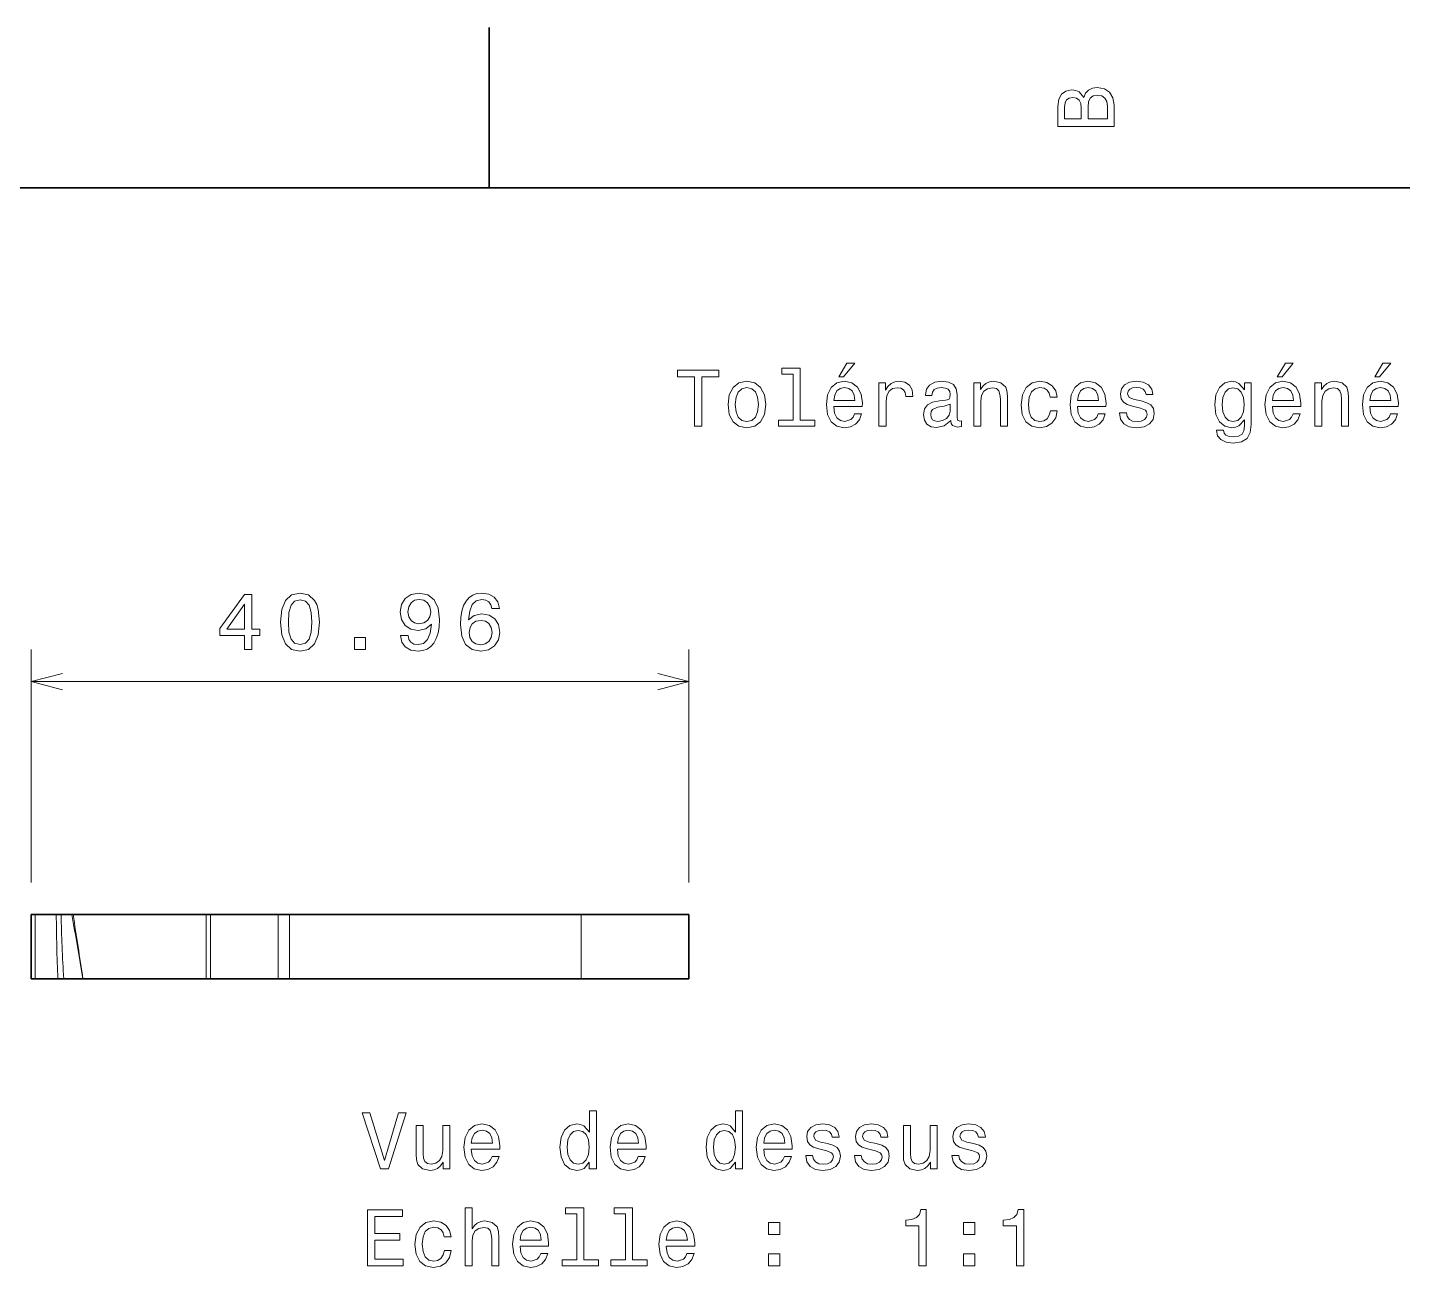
# Model space of a CAD drawing. Extents: x 0 to 297, y 0 to 210.
# Drawn here: x 119.7 to 205.4, y 132.7 to 210 of the extents above; entities that cross this region are included whole.
import ezdxf

# ---------------------------------------------------------------- set-up
doc = ezdxf.new("R2010")
doc.units = 0

msp = doc.modelspace()

# ---------------------------------------------------------------- linework, layer by layer
at = {"color": 7, "lineweight": 35, "ltscale": 0.25}
msp.add_line((148.5, 200), (148.5, 210), dxfattribs=at)
at = {"color": 7, "lineweight": 35}
msp.add_line((287, 200), (10, 200), dxfattribs=at)
at = {"color": 7, "lineweight": 13, "ltscale": 0.362846}
for p, q in [((119.970215, 156.71463), (119.970215, 171.228485)), ((160.931641, 156.71463), (160.931641, 171.228485))]:
    msp.add_line(p, q, dxfattribs=at)
at = {"color": 7, "lineweight": 13}
msp.add_line((119.970215, 169.228485), (160.931641, 169.228485), dxfattribs=at)
at = {"color": 7, "lineweight": 35, "ltscale": 0.005762}
for p, q in [((119.970215, 154.71463), (120.200684, 154.71463)), ((119.970215, 150.71463), (120.200684, 150.71463))]:
    msp.add_line(p, q, dxfattribs=at)
at = {"color": 7, "lineweight": 35, "ltscale": 0.1}
for p, q in [((119.970215, 150.71463), (119.970215, 154.71463)), ((160.931641, 154.71463), (160.931641, 150.71463))]:
    msp.add_line(p, q, dxfattribs=at)
at = {"color": 7, "lineweight": 35, "ltscale": 0.033154}
msp.add_line((120.200684, 154.71463), (121.526855, 154.71463), dxfattribs=at)
at = {"color": 7, "lineweight": 13, "ltscale": 0.1}
for p, q in [((120.200684, 150.71463), (120.200684, 154.71463)), ((130.857056, 154.71463), (130.857056, 150.71463)), ((131.129395, 154.71463), (131.129395, 150.71463)), ((135.34021, 150.71463), (135.34021, 154.71463)), ((136.06189, 150.71463), (136.06189, 154.71463)), ((154.231567, 150.71463), (154.231567, 154.71463))]:
    msp.add_line(p, q, dxfattribs=at)
at = {"color": 7, "lineweight": 35, "ltscale": 0.007352}
msp.add_line((121.820923, 154.71463), (121.526855, 154.71463), dxfattribs=at)
at = {"color": 7, "lineweight": 35, "ltscale": 0.01683}
msp.add_line((121.820923, 154.71463), (122.494141, 154.71463), dxfattribs=at)
at = {"color": 7, "lineweight": 35, "ltscale": 0.001968}
msp.add_line((122.572876, 154.71463), (122.494141, 154.71463), dxfattribs=at)
at = {"color": 7, "lineweight": 35, "ltscale": 0.129736}
msp.add_line((127.762329, 154.71463), (122.572876, 154.71463), dxfattribs=at)
at = {"color": 7, "lineweight": 35, "ltscale": 0.077368}
for p, q in [((130.857056, 154.71463), (127.762329, 154.71463)), ((130.857056, 150.71463), (127.762329, 150.71463))]:
    msp.add_line(p, q, dxfattribs=at)
at = {"color": 7, "lineweight": 35, "ltscale": 0.006808}
for p, q in [((130.857056, 154.71463), (131.129395, 154.71463)), ((130.857056, 150.71463), (131.129395, 150.71463))]:
    msp.add_line(p, q, dxfattribs=at)
at = {"color": 7, "lineweight": 35, "ltscale": 0.10527}
for p, q in [((135.34021, 154.71463), (131.129395, 154.71463)), ((135.34021, 150.71463), (131.129395, 150.71463))]:
    msp.add_line(p, q, dxfattribs=at)
at = {"color": 7, "lineweight": 35, "ltscale": 0.018042}
for p, q in [((135.34021, 154.71463), (136.06189, 154.71463)), ((135.34021, 150.71463), (136.06189, 150.71463))]:
    msp.add_line(p, q, dxfattribs=at)
at = {"color": 7, "lineweight": 35, "ltscale": 0.454242}
for p, q in [((154.231567, 154.71463), (136.06189, 154.71463)), ((154.231567, 150.71463), (136.06189, 150.71463))]:
    msp.add_line(p, q, dxfattribs=at)
at = {"color": 7, "lineweight": 35, "ltscale": 0.167502}
for p, q in [((154.231567, 154.71463), (160.931641, 154.71463)), ((154.231567, 150.71463), (160.931641, 150.71463))]:
    msp.add_line(p, q, dxfattribs=at)
at = {"color": 7, "lineweight": 35, "ltscale": 0.035574}
msp.add_line((120.200684, 150.71463), (121.623657, 150.71463), dxfattribs=at)
at = {"color": 7, "lineweight": 35, "ltscale": 0.009186}
msp.add_line((121.623657, 150.71463), (121.991089, 150.71463), dxfattribs=at)
at = {"color": 7, "lineweight": 35, "ltscale": 0.029913}
msp.add_line((123.187622, 150.71463), (121.991089, 150.71463), dxfattribs=at)
at = {"color": 7, "lineweight": 35, "ltscale": 0.114368}
msp.add_line((127.762329, 150.71463), (123.187622, 150.71463), dxfattribs=at)
at = {"color": 7, "lineweight": 13}
for points in [[(185.542007, 205.630417), (185.249496, 205.983429), (185.052811, 206.074219), (184.81073, 206.104477), (184.432495, 206.03891), (184.160156, 205.842224), (183.993729, 205.524506), (183.933212, 205.080704), (183.933212, 203.835022), (187.433212, 203.835022), (187.433212, 205.151306), (187.36261, 205.620331), (187.155838, 205.968307), (186.828018, 206.185165), (186.384216, 206.260818), (186.08667, 206.215424), (185.839554, 206.094391), (185.65799, 205.897705)], [(185.385666, 204.984879), (185.385666, 204.298996), (184.351807, 204.298996), (184.351807, 205.025223), (184.382065, 205.297562), (184.472839, 205.489197), (184.629181, 205.605194), (184.86116, 205.645538), (185.093155, 205.600143), (185.254532, 205.479111), (185.355408, 205.272339)], [(187.014618, 205.095825), (187.014618, 204.298996), (185.809296, 204.298996), (185.809296, 205.050446), (185.844589, 205.368164), (185.9505, 205.595108), (186.132065, 205.731277), (186.394302, 205.776657), (186.671692, 205.731277), (186.863327, 205.605194), (186.979324, 205.393372)], [(161.286026, 185.143372), (161.75, 185.143372), (161.75, 188.219742), (162.809082, 188.219742), (162.809082, 188.643372), (160.221909, 188.643372), (160.221909, 188.219742), (161.286026, 188.219742)], [(167.42868, 188.391205), (167.42868, 185.516571), (166.515854, 185.516571), (166.515854, 185.143372), (168.780258, 185.143372), (168.780258, 185.516571), (167.872482, 185.516571), (167.872482, 188.764404), (166.732712, 188.764404), (166.732712, 188.391205)], [(170.278091, 188.219742), (170.575653, 188.219742), (171.276657, 189.077087), (170.782425, 189.077087)], [(197.602295, 188.219742), (197.899857, 188.219742), (198.600861, 189.077087), (198.106628, 189.077087)], [(203.674347, 188.219742), (203.971893, 188.219742), (204.672913, 189.077087), (204.178665, 189.077087)], [(163.378967, 186.494949), (163.459656, 185.879684), (163.69165, 185.425797), (164.059799, 185.143372), (164.554031, 185.047546), (165.043228, 185.143372), (165.411377, 185.420746), (165.643372, 185.874634), (165.729111, 186.494949), (165.643372, 187.110229), (165.411377, 187.569168), (165.043228, 187.846542), (164.554031, 187.947403), (164.059799, 187.846542), (163.69165, 187.564117), (163.459656, 187.110229)], [(169.970459, 186.368881), (171.745682, 186.368881), (171.750717, 186.575653), (171.670029, 187.155624), (171.44812, 187.58934), (171.095108, 187.851578), (170.626083, 187.947403), (170.167145, 187.846542), (169.814117, 187.564117), (169.587173, 187.105194), (169.506485, 186.5), (169.582138, 185.879684), (169.809082, 185.425797), (170.157059, 185.143372), (170.610947, 185.047546), (171.004318, 185.113113), (171.327087, 185.284576), (171.564117, 185.556915), (171.700287, 185.920029), (171.261536, 185.920029), (171.170746, 185.718292), (171.039627, 185.567001), (170.666428, 185.445969), (170.378967, 185.501434), (170.162109, 185.677948), (170.020889, 185.965424), (169.970459, 186.353745)], [(172.784576, 185.143372), (173.228394, 185.143372), (173.228394, 186.691635), (173.273773, 187.064835), (173.409943, 187.332138), (173.631851, 187.493515), (173.929398, 187.548996), (174.151291, 187.513687), (174.317719, 187.412827), (174.418594, 187.241348), (174.453888, 187.009369), (174.90274, 187.009369), (174.842224, 187.417862), (174.675797, 187.710373), (174.398422, 187.886887), (174.020172, 187.947403), (173.76297, 187.907059), (173.541061, 187.806198), (173.344376, 187.63472), (173.188034, 187.40274), (173.188034, 187.851578), (172.784576, 187.851578)], [(177.26297, 185.496399), (177.26297, 185.481262), (177.288177, 185.309799), (177.363831, 185.188766), (177.681549, 185.092941), (177.92868, 185.133286), (177.92868, 185.476227), (177.822769, 185.46109), (177.681549, 185.526657), (177.656342, 185.728394), (177.656342, 187.130402), (177.595825, 187.48848), (177.419312, 187.740631), (177.111664, 187.891937), (176.677948, 187.947403), (176.254318, 187.886887), (175.94165, 187.715424), (175.744965, 187.44812), (175.679398, 187.095108), (175.679398, 187.064835), (176.077805, 187.064835), (176.113113, 187.276657), (176.22406, 187.427948), (176.405624, 187.518738), (176.662827, 187.554031), (176.909943, 187.528824), (177.086456, 187.453171), (177.192368, 187.322052), (177.227661, 187.140488), (177.207489, 186.92868), (177.126801, 186.822769), (176.925079, 186.772339), (176.546829, 186.731995), (176.113113, 186.641205), (175.805481, 186.479828), (175.623917, 186.227661), (175.568451, 185.854462), (175.618881, 185.521606), (175.775223, 185.27449), (176.027374, 185.118149), (176.375366, 185.062683), (176.844376, 185.168594)], [(178.690201, 185.143372), (179.134003, 185.143372), (179.134003, 186.706772), (179.179398, 187.064835), (179.325653, 187.327087), (179.552597, 187.48848), (179.855194, 187.548996), (180.09726, 187.498566), (180.248566, 187.362396), (180.324203, 187.135452), (180.349426, 186.832855), (180.349426, 185.143372), (180.793228, 185.143372), (180.793228, 186.92363), (180.773056, 187.281708), (180.682281, 187.579254), (180.384735, 187.851578), (179.920746, 187.947403), (179.663544, 187.912109), (179.446686, 187.816284), (179.260086, 187.654892), (179.113831, 187.438034), (179.113831, 187.851578), (178.690201, 187.851578)], [(183.451004, 186.953888), (183.889771, 186.953888), (183.798996, 187.357346), (183.582138, 187.675079), (183.244232, 187.871765), (182.805481, 187.947403), (182.32132, 187.846542), (181.953171, 187.564117), (181.721191, 187.105194), (181.640488, 186.489914), (181.716141, 185.879684), (181.943085, 185.425797), (182.301147, 185.143372), (182.790344, 185.047546), (183.22406, 185.123199), (183.561966, 185.335007), (183.793945, 185.667862), (183.894806, 186.111664), (183.471191, 186.111664), (183.395538, 185.829254), (183.254318, 185.617432), (183.052597, 185.486313), (182.805481, 185.445969), (182.497833, 185.51152), (182.27594, 185.713257), (182.139771, 186.041061), (182.094376, 186.505035), (182.139771, 186.958939), (182.280975, 187.286743), (182.507935, 187.48848), (182.805481, 187.559082), (183.067719, 187.513687), (183.264404, 187.39769), (183.395538, 187.206055)], [(185.150574, 186.368881), (186.925797, 186.368881), (186.930832, 186.575653), (186.850143, 187.155624), (186.628235, 187.58934), (186.275223, 187.851578), (185.806198, 187.947403), (185.34726, 187.846542), (184.994232, 187.564117), (184.767288, 187.105194), (184.6866, 186.5), (184.762253, 185.879684), (184.989197, 185.425797), (185.337173, 185.143372), (185.791061, 185.047546), (186.184433, 185.113113), (186.507202, 185.284576), (186.744232, 185.556915), (186.880402, 185.920029), (186.44165, 185.920029), (186.350861, 185.718292), (186.219742, 185.567001), (185.846542, 185.445969), (185.559082, 185.501434), (185.342224, 185.677948), (185.201004, 185.965424), (185.150574, 186.353745)], [(189.124634, 186.721909), (188.695969, 186.822769), (188.378235, 186.938766), (188.272339, 187.175797), (188.302597, 187.342224), (188.408508, 187.463257), (188.579971, 187.53891), (188.827087, 187.569168), (189.064117, 187.53891), (189.250717, 187.44812), (189.371765, 187.311966), (189.422195, 187.130402), (189.855911, 187.130402), (189.855911, 187.140488), (189.780258, 187.468292), (189.573486, 187.72551), (189.250717, 187.886887), (188.827087, 187.947403), (188.398407, 187.886887), (188.085739, 187.720459), (187.889053, 187.473343), (187.828522, 187.16066), (187.873917, 186.858063), (188.015137, 186.646255), (188.247116, 186.494949), (188.585022, 186.389053), (189.079254, 186.268005), (189.381836, 186.141937), (189.46254, 186.041061), (189.492798, 185.889771), (189.447403, 185.703171), (189.32637, 185.561966), (189.129684, 185.471176), (188.867432, 185.440918), (188.590057, 185.471176), (188.388336, 185.577087), (188.252167, 185.748566), (188.196686, 185.985596), (187.768005, 185.985596), (187.838623, 185.582138), (188.045395, 185.289627), (188.373199, 185.113113), (188.827087, 185.047546), (189.301147, 185.113113), (189.649139, 185.289627), (189.860947, 185.572052), (189.9366, 185.940201), (189.881119, 186.257919), (189.724777, 186.474777), (189.467575, 186.615997)], [(195.978394, 185.264404), (195.978394, 187.851578), (195.554749, 187.851578), (195.554749, 187.412827), (195.206772, 187.811234), (194.994949, 187.912109), (194.757919, 187.947403), (194.329254, 187.846542), (193.996399, 187.564117), (193.779541, 187.110229), (193.703888, 186.5), (193.779541, 185.88472), (193.996399, 185.430832), (194.329254, 185.143372), (194.757919, 185.047546), (195, 185.082855), (195.201721, 185.17363), (195.554749, 185.556915), (195.554749, 185.17363), (195.514404, 184.871033), (195.403458, 184.654175), (195.191635, 184.528091), (194.873917, 184.482712), (194.596542, 184.51297), (194.399857, 184.588623), (194.283859, 184.719742), (194.248566, 184.896255), (193.819885, 184.896255), (193.819885, 184.876083), (193.885437, 184.553314), (194.087173, 184.311234), (194.409943, 184.154892), (194.848694, 184.099426), (195.373199, 184.175079), (195.721176, 184.386887), (195.917862, 184.755051)], [(197.294662, 186.368881), (199.069885, 186.368881), (199.074921, 186.575653), (198.994232, 187.155624), (198.772339, 187.58934), (198.419312, 187.851578), (197.950287, 187.947403), (197.491348, 187.846542), (197.138321, 187.564117), (196.911377, 187.105194), (196.830688, 186.5), (196.906342, 185.879684), (197.133286, 185.425797), (197.481262, 185.143372), (197.93515, 185.047546), (198.328522, 185.113113), (198.651291, 185.284576), (198.888321, 185.556915), (199.02449, 185.920029), (198.585724, 185.920029), (198.494949, 185.718292), (198.363831, 185.567001), (197.990631, 185.445969), (197.703171, 185.501434), (197.486313, 185.677948), (197.345093, 185.965424), (197.294662, 186.353745)], [(199.942352, 185.143372), (200.386169, 185.143372), (200.386169, 186.706772), (200.431549, 187.064835), (200.577805, 187.327087), (200.804749, 187.48848), (201.107346, 187.548996), (201.349426, 187.498566), (201.500717, 187.362396), (201.57637, 187.135452), (201.601578, 186.832855), (201.601578, 185.143372), (202.04538, 185.143372), (202.04538, 186.92363), (202.025208, 187.281708), (201.934433, 187.579254), (201.636887, 187.851578), (201.172913, 187.947403), (200.91571, 187.912109), (200.698853, 187.816284), (200.512238, 187.654892), (200.365997, 187.438034), (200.365997, 187.851578), (199.942352, 187.851578)], [(203.366714, 186.368881), (205.141922, 186.368881), (205.146973, 186.575653), (205.066284, 187.155624), (204.844376, 187.58934), (204.491348, 187.851578), (204.022339, 187.947403), (203.5634, 187.846542), (203.210373, 187.564117), (202.983429, 187.105194), (202.90274, 186.5), (202.978378, 185.879684), (203.205322, 185.425797), (203.553314, 185.143372), (204.007202, 185.047546), (204.400574, 185.113113), (204.723343, 185.284576), (204.960373, 185.556915), (205.096542, 185.920029), (204.657776, 185.920029), (204.567001, 185.718292), (204.435883, 185.567001), (204.062683, 185.445969), (203.775208, 185.501434), (203.55835, 185.677948), (203.417145, 185.965424), (203.366714, 186.353745)], [(163.832855, 186.5), (163.878235, 186.953888), (164.019455, 187.281708), (164.246399, 187.483429), (164.554031, 187.554031), (164.856628, 187.483429), (165.083572, 187.286743), (165.224777, 186.953888), (165.275223, 186.5), (165.224777, 186.041061), (165.083572, 185.708206), (164.856628, 185.506485), (164.554031, 185.440918), (164.246399, 185.506485), (164.019455, 185.708206), (163.878235, 186.041061)], [(169.970459, 186.742081), (170.02594, 187.090057), (170.162109, 187.34726), (170.368881, 187.503601), (170.641205, 187.559082), (170.908508, 187.503601), (171.11528, 187.34726), (171.241348, 187.090057), (171.286743, 186.742081)], [(185.150574, 186.742081), (185.206055, 187.090057), (185.342224, 187.34726), (185.548996, 187.503601), (185.82132, 187.559082), (186.088623, 187.503601), (186.295395, 187.34726), (186.421478, 187.090057), (186.466858, 186.742081)], [(194.162827, 186.5), (194.208206, 186.948853), (194.344376, 187.281708), (194.556198, 187.478394), (194.838623, 187.548996), (195.136169, 187.478394), (195.358063, 187.281708), (195.494232, 186.948853), (195.544662, 186.5), (195.494232, 186.041061), (195.358063, 185.713257), (195.136169, 185.51152), (194.838623, 185.445969), (194.556198, 185.51152), (194.344376, 185.713257), (194.208206, 186.046112)], [(197.294662, 186.742081), (197.350143, 187.090057), (197.486313, 187.34726), (197.693085, 187.503601), (197.965424, 187.559082), (198.232712, 187.503601), (198.439484, 187.34726), (198.565552, 187.090057), (198.610947, 186.742081)], [(203.366714, 186.742081), (203.42218, 187.090057), (203.55835, 187.34726), (203.765121, 187.503601), (204.03746, 187.559082), (204.304749, 187.503601), (204.51152, 187.34726), (204.637604, 187.090057), (204.682983, 186.742081)], [(177.21254, 186.091492), (177.152023, 185.829254), (176.990631, 185.627518), (176.748566, 185.496399), (176.451004, 185.451004), (176.259369, 185.476227), (176.123199, 185.556915), (176.03746, 185.69812), (176.012253, 185.894806), (176.032425, 186.07132), (176.113113, 186.197403), (176.435883, 186.338623), (176.844376, 186.399139), (177.21254, 186.520172)], [(133.256226, 171.228485), (133.710083, 171.228485), (133.710083, 172.095917), (134.209351, 172.095917), (134.209351, 172.49939), (133.710083, 172.49939), (133.710083, 174.652832), (133.251221, 174.652832), (131.718018, 172.539734), (131.718018, 172.095917), (133.256226, 172.095917)], [(132.141602, 172.49939), (133.256226, 174.067841), (133.256226, 172.49939)], [(135.499512, 172.938141), (135.575195, 172.146362), (135.812134, 171.581512), (136.19043, 171.238586), (136.714966, 171.127625), (137.234375, 171.238586), (137.612549, 171.581512), (137.844604, 172.146362), (137.925293, 172.938141), (137.844604, 173.724884), (137.748779, 174.037567), (137.612549, 174.294769), (137.234375, 174.637726), (136.714966, 174.753723), (136.19043, 174.637726), (135.812134, 174.289734), (135.575195, 173.724884)], [(135.983643, 172.938141), (136.024048, 173.54837), (136.150024, 173.987152), (136.377075, 174.244354), (136.714966, 174.335114), (137.047729, 174.244354), (137.274658, 173.987152), (137.400757, 173.54837), (137.441162, 172.938141), (137.400757, 172.322876), (137.274658, 171.884125), (137.047729, 171.626923), (136.714966, 171.541168), (136.377075, 171.626923), (136.150024, 171.884125), (136.024048, 172.322876)], [(142.976685, 172.095917), (143.052368, 171.69751), (143.269165, 171.389862), (143.612183, 171.198242), (144.06604, 171.127625), (144.363647, 171.162933), (144.630859, 171.253723), (144.857788, 171.410034), (145.049438, 171.631958), (145.200806, 171.909332), (145.311768, 172.252258), (145.377319, 172.64563), (145.402466, 173.099518), (145.316772, 173.810638), (145.069702, 174.330078), (144.67627, 174.642761), (144.136597, 174.753723), (143.642456, 174.662933), (143.269165, 174.420868), (143.0271, 174.047668), (142.946411, 173.578644), (143.0271, 173.094482), (143.26416, 172.726318), (143.617188, 172.494354), (144.06604, 172.418701), (144.540161, 172.514526), (144.898193, 172.807037), (144.817505, 172.247223), (144.656128, 171.848816), (144.408936, 171.611786), (144.071045, 171.536133), (143.808838, 171.571442), (143.617188, 171.682373), (143.491089, 171.858887), (143.440674, 172.095917)], [(143.435669, 173.583679), (143.486084, 173.896362), (143.627319, 174.143463), (143.849243, 174.299805), (144.136597, 174.355286), (144.434204, 174.299805), (144.661133, 174.143463), (144.802368, 173.901398), (144.857788, 173.588715), (144.802368, 173.270996), (144.661133, 173.033966), (144.429199, 172.887726), (144.12146, 172.83728), (143.844116, 172.887726), (143.627319, 173.033966), (143.486084, 173.265961)], [(149.133545, 173.7854), (149.03772, 174.193909), (148.815796, 174.49649), (148.4729, 174.688141), (148.029053, 174.753723), (147.731567, 174.718414), (147.474365, 174.622589), (147.247314, 174.466248), (147.055786, 174.244354), (146.904419, 173.96698), (146.793457, 173.629059), (146.7229, 173.230652), (146.702759, 172.781799), (146.783447, 172.065674), (147.030518, 171.546204), (147.428955, 171.233551), (147.973633, 171.127625), (148.462769, 171.218414), (148.835938, 171.455444), (149.078003, 171.828644), (149.163818, 172.302704), (149.078003, 172.781799), (148.846069, 173.149963), (148.488037, 173.381958), (148.044189, 173.462646), (147.565063, 173.361786), (147.207031, 173.07431), (147.282715, 173.629059), (147.444092, 174.027496), (147.691162, 174.264526), (148.034058, 174.345215), (148.286255, 174.304871), (148.477905, 174.198944), (148.604004, 174.02243), (148.669556, 173.7854)], [(148.674561, 172.297668), (148.619141, 171.979919), (148.477905, 171.737854), (148.250977, 171.576477), (147.968506, 171.526031), (147.671021, 171.576477), (147.444092, 171.732819), (147.297852, 171.974884), (147.252441, 172.292603), (147.302856, 172.605286), (147.444092, 172.842316), (147.676025, 172.993622), (147.98877, 173.049103), (148.261108, 172.993622), (148.477905, 172.847382), (148.619141, 172.610352)], [(140.103027, 171.228485), (140.79895, 171.228485), (140.79895, 171.979919), (140.103027, 171.979919)], [(142.846466, 142.363052), (141.968933, 139.382492), (141.066208, 142.363052), (140.587097, 142.363052), (141.716782, 138.858002), (142.2211, 138.858002), (143.325562, 142.363052)], [(154.733353, 139.276596), (154.733353, 138.858002), (155.177155, 138.858002), (155.177155, 142.479034), (154.738388, 142.479034), (154.738388, 141.152664), (154.400497, 141.53595), (154.193726, 141.62674), (153.956696, 141.662033), (153.528015, 141.561172), (153.19516, 141.278748), (152.978302, 140.82486), (152.902664, 140.21463), (152.978302, 139.604401), (153.19516, 139.145462), (153.528015, 138.858002), (153.956696, 138.762177), (154.193726, 138.797485), (154.405533, 138.88826)], [(163.841415, 139.276596), (163.841415, 138.858002), (164.285217, 138.858002), (164.285217, 142.479034), (163.846466, 142.479034), (163.846466, 141.152664), (163.50856, 141.53595), (163.301788, 141.62674), (163.064758, 141.662033), (162.636093, 141.561172), (162.303238, 141.278748), (162.08638, 140.82486), (162.010727, 140.21463), (162.08638, 139.604401), (162.303238, 139.145462), (162.636093, 138.858002), (163.064758, 138.762177), (163.301788, 138.797485), (163.513611, 138.88826)], [(146.048904, 141.566208), (145.605103, 141.566208), (145.605103, 140.002808), (145.554672, 139.639709), (145.408417, 139.377457), (145.181473, 139.216064), (144.883926, 139.165634), (144.646896, 139.205978), (144.49559, 139.327026), (144.409866, 139.533798), (144.389694, 139.826294), (144.389694, 141.566208), (143.945892, 141.566208), (143.945892, 139.78595), (143.961014, 139.427887), (144.056839, 139.130341), (144.34935, 138.858002), (144.818359, 138.762177), (145.070526, 138.797485), (145.287384, 138.88826), (145.473984, 139.044601), (145.625275, 139.271545), (145.625275, 138.858002), (146.048904, 138.858002)], [(147.385361, 140.083511), (149.160583, 140.083511), (149.165619, 140.290283), (149.08493, 140.870255), (148.863037, 141.30397), (148.51001, 141.566208), (148.040985, 141.662033), (147.582047, 141.561172), (147.229019, 141.278748), (147.002075, 140.819824), (146.921387, 140.21463), (146.99704, 139.594315), (147.223984, 139.140427), (147.57196, 138.858002), (148.025848, 138.762177), (148.41922, 138.827744), (148.741989, 138.999207), (148.979019, 139.271545), (149.115189, 139.634659), (148.676437, 139.634659), (148.585648, 139.432922), (148.454529, 139.281631), (148.081329, 139.160599), (147.793869, 139.216064), (147.577011, 139.392578), (147.435791, 139.680054), (147.385361, 140.068375)], [(156.493439, 140.083511), (158.268646, 140.083511), (158.273697, 140.290283), (158.193008, 140.870255), (157.9711, 141.30397), (157.618073, 141.566208), (157.149048, 141.662033), (156.690125, 141.561172), (156.337097, 141.278748), (156.110153, 140.819824), (156.029465, 140.21463), (156.105103, 139.594315), (156.332047, 139.140427), (156.680038, 138.858002), (157.133926, 138.762177), (157.527298, 138.827744), (157.850067, 138.999207), (158.087097, 139.271545), (158.223267, 139.634659), (157.7845, 139.634659), (157.693726, 139.432922), (157.562592, 139.281631), (157.189407, 139.160599), (156.901932, 139.216064), (156.685074, 139.392578), (156.543869, 139.680054), (156.493439, 140.068375)], [(165.601501, 140.083511), (167.376724, 140.083511), (167.38176, 140.290283), (167.301071, 140.870255), (167.079163, 141.30397), (166.726151, 141.566208), (166.257126, 141.662033), (165.798187, 141.561172), (165.44516, 141.278748), (165.218216, 140.819824), (165.137527, 140.21463), (165.213181, 139.594315), (165.440125, 139.140427), (165.788101, 138.858002), (166.241989, 138.762177), (166.635361, 138.827744), (166.95813, 138.999207), (167.19516, 139.271545), (167.331329, 139.634659), (166.892578, 139.634659), (166.801788, 139.432922), (166.67067, 139.281631), (166.29747, 139.160599), (166.01001, 139.216064), (165.793152, 139.392578), (165.651932, 139.680054), (165.601501, 140.068375)], [(169.575562, 140.436539), (169.146896, 140.537399), (168.829163, 140.653397), (168.723267, 140.890427), (168.753525, 141.056854), (168.859436, 141.177887), (169.030899, 141.25354), (169.278015, 141.283798), (169.515045, 141.25354), (169.701645, 141.16275), (169.822693, 141.026596), (169.873123, 140.845032), (170.306839, 140.845032), (170.306839, 140.855118), (170.231186, 141.182922), (170.024414, 141.44014), (169.701645, 141.601517), (169.278015, 141.662033), (168.849335, 141.601517), (168.536667, 141.435089), (168.339981, 141.187973), (168.279449, 140.87529), (168.324844, 140.572693), (168.466064, 140.360886), (168.698044, 140.209579), (169.03595, 140.103683), (169.530182, 139.982635), (169.832764, 139.856567), (169.913467, 139.755692), (169.943726, 139.604401), (169.898331, 139.417801), (169.777298, 139.276596), (169.580612, 139.185806), (169.318359, 139.155548), (169.040985, 139.185806), (168.839264, 139.291718), (168.703094, 139.463196), (168.647614, 139.700226), (168.218933, 139.700226), (168.289551, 139.296768), (168.496323, 139.004257), (168.824127, 138.827744), (169.278015, 138.762177), (169.752075, 138.827744), (170.100067, 139.004257), (170.311874, 139.286682), (170.387527, 139.654831), (170.332047, 139.972549), (170.175705, 140.189407), (169.918503, 140.330627)], [(172.611588, 140.436539), (172.182922, 140.537399), (171.865189, 140.653397), (171.759277, 140.890427), (171.789551, 141.056854), (171.895447, 141.177887), (172.066925, 141.25354), (172.314041, 141.283798), (172.551071, 141.25354), (172.737671, 141.16275), (172.858704, 141.026596), (172.909149, 140.845032), (173.342865, 140.845032), (173.342865, 140.855118), (173.267212, 141.182922), (173.06044, 141.44014), (172.737671, 141.601517), (172.314041, 141.662033), (171.885361, 141.601517), (171.572693, 141.435089), (171.376007, 141.187973), (171.315475, 140.87529), (171.36087, 140.572693), (171.502075, 140.360886), (171.73407, 140.209579), (172.07196, 140.103683), (172.566193, 139.982635), (172.86879, 139.856567), (172.949493, 139.755692), (172.979736, 139.604401), (172.934357, 139.417801), (172.813324, 139.276596), (172.616638, 139.185806), (172.354385, 139.155548), (172.077011, 139.185806), (171.875275, 139.291718), (171.739105, 139.463196), (171.68364, 139.700226), (171.254959, 139.700226), (171.325562, 139.296768), (171.532333, 139.004257), (171.860153, 138.827744), (172.314041, 138.762177), (172.788101, 138.827744), (173.136078, 139.004257), (173.3479, 139.286682), (173.423553, 139.654831), (173.368073, 139.972549), (173.211731, 140.189407), (172.954529, 140.330627)], [(176.409134, 141.566208), (175.965332, 141.566208), (175.965332, 140.002808), (175.914902, 139.639709), (175.768646, 139.377457), (175.541702, 139.216064), (175.244156, 139.165634), (175.007126, 139.205978), (174.85582, 139.327026), (174.770081, 139.533798), (174.749908, 139.826294), (174.749908, 141.566208), (174.306122, 141.566208), (174.306122, 139.78595), (174.321243, 139.427887), (174.417068, 139.130341), (174.709564, 138.858002), (175.178589, 138.762177), (175.430756, 138.797485), (175.647614, 138.88826), (175.834213, 139.044601), (175.985504, 139.271545), (175.985504, 138.858002), (176.409134, 138.858002)], [(178.68364, 140.436539), (178.254959, 140.537399), (177.937241, 140.653397), (177.831329, 140.890427), (177.861588, 141.056854), (177.967499, 141.177887), (178.138962, 141.25354), (178.386078, 141.283798), (178.623108, 141.25354), (178.809723, 141.16275), (178.930756, 141.026596), (178.981186, 140.845032), (179.414902, 140.845032), (179.414902, 140.855118), (179.339249, 141.182922), (179.132477, 141.44014), (178.809723, 141.601517), (178.386078, 141.662033), (177.957413, 141.601517), (177.64473, 141.435089), (177.448044, 141.187973), (177.387527, 140.87529), (177.432922, 140.572693), (177.574127, 140.360886), (177.806107, 140.209579), (178.144012, 140.103683), (178.638245, 139.982635), (178.940842, 139.856567), (179.02153, 139.755692), (179.051788, 139.604401), (179.006409, 139.417801), (178.885361, 139.276596), (178.688675, 139.185806), (178.426422, 139.155548), (178.149048, 139.185806), (177.947327, 139.291718), (177.811157, 139.463196), (177.755676, 139.700226), (177.327011, 139.700226), (177.397614, 139.296768), (177.604385, 139.004257), (177.93219, 138.827744), (178.386078, 138.762177), (178.860138, 138.827744), (179.20813, 139.004257), (179.419952, 139.286682), (179.49559, 139.654831), (179.440125, 139.972549), (179.283783, 140.189407), (179.026581, 140.330627)], [(147.385361, 140.456711), (147.440842, 140.804688), (147.577011, 141.06189), (147.783783, 141.218231), (148.056122, 141.273712), (148.32341, 141.218231), (148.530182, 141.06189), (148.656265, 140.804688), (148.701645, 140.456711)], [(154.032333, 141.263626), (154.324844, 141.193024), (154.546753, 140.996338), (154.677872, 140.668518), (154.728302, 140.21463), (154.677872, 139.755692), (154.546753, 139.427887), (154.324844, 139.226151), (154.032333, 139.160599), (153.754959, 139.226151), (153.543152, 139.427887), (153.401932, 139.760742), (153.356552, 140.21463), (153.401932, 140.663483), (153.543152, 140.991287), (153.754959, 141.193024)], [(156.493439, 140.456711), (156.548904, 140.804688), (156.685074, 141.06189), (156.891846, 141.218231), (157.164185, 141.273712), (157.431473, 141.218231), (157.638245, 141.06189), (157.764328, 140.804688), (157.809723, 140.456711)], [(163.140411, 141.263626), (163.432922, 141.193024), (163.654816, 140.996338), (163.78595, 140.668518), (163.83638, 140.21463), (163.78595, 139.755692), (163.654816, 139.427887), (163.432922, 139.226151), (163.140411, 139.160599), (162.863037, 139.226151), (162.651215, 139.427887), (162.51001, 139.760742), (162.464615, 140.21463), (162.51001, 140.663483), (162.651215, 140.991287), (162.863037, 141.193024)], [(165.601501, 140.456711), (165.656982, 140.804688), (165.793152, 141.06189), (165.999924, 141.218231), (166.272247, 141.273712), (166.539551, 141.218231), (166.746323, 141.06189), (166.872406, 140.804688), (166.917786, 140.456711)], [(140.909866, 132.811172), (143.128876, 132.811172), (143.128876, 133.234802), (141.37384, 133.234802), (141.37384, 134.419968), (142.937241, 134.419968), (142.937241, 134.838547), (141.37384, 134.838547), (141.37384, 135.887543), (143.088531, 135.887543), (143.088531, 136.311172), (140.909866, 136.311172)], [(146.99704, 132.811172), (147.440842, 132.811172), (147.440842, 134.374573), (147.486237, 134.732635), (147.632477, 134.994888), (147.859436, 135.156281), (148.162018, 135.216797), (148.404099, 135.166367), (148.555389, 135.030197), (148.631042, 134.803253), (148.656265, 134.500656), (148.656265, 132.811172), (149.100067, 132.811172), (149.100067, 134.591431), (149.079895, 134.949493), (148.989105, 135.247055), (148.691559, 135.519379), (148.227585, 135.615204), (147.975418, 135.57991), (147.75856, 135.484085), (147.577011, 135.332779), (147.440842, 135.126007), (147.440842, 136.432205), (146.99704, 136.432205)], [(153.951645, 136.059006), (153.951645, 133.184372), (153.038818, 133.184372), (153.038818, 132.811172), (155.303238, 132.811172), (155.303238, 133.184372), (154.395447, 133.184372), (154.395447, 136.432205), (153.255676, 136.432205), (153.255676, 136.059006)], [(156.987671, 136.059006), (156.987671, 133.184372), (156.074844, 133.184372), (156.074844, 132.811172), (158.339264, 132.811172), (158.339264, 133.184372), (157.431473, 133.184372), (157.431473, 136.432205), (156.291702, 136.432205), (156.291702, 136.059006)], [(175.274414, 132.811172), (175.733337, 132.811172), (175.733337, 136.336395), (175.390411, 136.336395), (175.299622, 136.028748), (175.118073, 135.821976), (174.840698, 135.700943), (174.457413, 135.660599), (174.457413, 135.302521), (175.274414, 135.302521)], [(181.346466, 132.811172), (181.805389, 132.811172), (181.805389, 136.336395), (181.462448, 136.336395), (181.371674, 136.028748), (181.190125, 135.821976), (180.912735, 135.700943), (180.529449, 135.660599), (180.529449, 135.302521), (181.346466, 135.302521)], [(145.685791, 134.621689), (146.124557, 134.621689), (146.033783, 135.025146), (145.816925, 135.34288), (145.479019, 135.539566), (145.040268, 135.615204), (144.556122, 135.514343), (144.187958, 135.231918), (143.955978, 134.772995), (143.875275, 134.157715), (143.950928, 133.547485), (144.177872, 133.093597), (144.53595, 132.811172), (145.025131, 132.715347), (145.458847, 132.791), (145.796753, 133.002808), (146.028732, 133.335663), (146.129608, 133.779465), (145.705978, 133.779465), (145.630325, 133.497055), (145.489105, 133.285233), (145.287384, 133.154114), (145.040268, 133.11377), (144.732635, 133.179321), (144.510727, 133.381058), (144.374557, 133.708862), (144.329163, 134.172852), (144.374557, 134.62674), (144.515762, 134.954544), (144.742722, 135.156281), (145.040268, 135.226883), (145.302505, 135.181488), (145.499207, 135.065491), (145.630325, 134.873856)], [(150.421387, 134.036682), (152.196609, 134.036682), (152.201645, 134.243454), (152.120956, 134.823425), (151.899048, 135.257141), (151.546036, 135.519379), (151.077011, 135.615204), (150.618073, 135.514343), (150.265045, 135.231918), (150.038101, 134.772995), (149.957413, 134.167801), (150.033066, 133.547485), (150.26001, 133.093597), (150.607986, 132.811172), (151.061874, 132.715347), (151.455246, 132.780914), (151.778015, 132.952377), (152.015045, 133.224716), (152.151215, 133.58783), (151.712463, 133.58783), (151.621674, 133.386093), (151.490555, 133.234802), (151.117355, 133.11377), (150.829895, 133.169235), (150.613037, 133.345749), (150.471817, 133.633224), (150.421387, 134.021545)], [(159.529465, 134.036682), (161.304672, 134.036682), (161.309723, 134.243454), (161.229034, 134.823425), (161.007126, 135.257141), (160.654099, 135.519379), (160.185074, 135.615204), (159.726151, 135.514343), (159.373123, 135.231918), (159.146179, 134.772995), (159.065475, 134.167801), (159.141129, 133.547485), (159.368073, 133.093597), (159.716064, 132.811172), (160.169952, 132.715347), (160.563324, 132.780914), (160.886093, 132.952377), (161.123123, 133.224716), (161.259277, 133.58783), (160.820526, 133.58783), (160.729752, 133.386093), (160.598618, 133.234802), (160.225418, 133.11377), (159.937958, 133.169235), (159.7211, 133.345749), (159.579895, 133.633224), (159.529465, 134.021545)], [(165.909149, 134.767944), (166.605103, 134.767944), (166.605103, 135.519379), (165.909149, 135.519379)], [(178.053223, 134.767944), (178.749191, 134.767944), (178.749191, 135.519379), (178.053223, 135.519379)], [(150.421387, 134.409882), (150.476868, 134.757858), (150.613037, 135.01506), (150.819809, 135.171402), (151.092133, 135.226883), (151.359436, 135.171402), (151.566208, 135.01506), (151.692276, 134.757858), (151.737671, 134.409882)], [(159.529465, 134.409882), (159.58493, 134.757858), (159.7211, 135.01506), (159.927872, 135.171402), (160.200211, 135.226883), (160.467499, 135.171402), (160.674271, 135.01506), (160.800354, 134.757858), (160.845734, 134.409882)], [(165.909149, 132.811172), (166.605103, 132.811172), (166.605103, 133.562607), (165.909149, 133.562607)], [(178.053223, 132.811172), (178.749191, 132.811172), (178.749191, 133.562607), (178.053223, 133.562607)]]:
    msp.add_lwpolyline(points, close=True, dxfattribs=at)
for points in [[(121.9021, 169.746124), (119.970215, 169.228485), (121.9021, 168.710846)], [(158.999756, 168.710846), (160.931641, 169.228485), (158.999756, 169.746124)]]:
    msp.add_lwpolyline(points, dxfattribs=at)
for centre, radius, start, end in [((225.734863, 155.258057), 104.209819, 180.298788, 182.49882), ((229.751221, 157.324036), 107.962196, 181.384966, 183.509811), ((-887.106934, -22.422592), 1025.022845, 9.724486, 9.95141), ((-880.618652, -1.532818), 1015.286419, 8.624329, 8.852712)]:
    msp.add_arc(centre, radius, start, end, dxfattribs=at)

doc.saveas('drawing.dxf')
